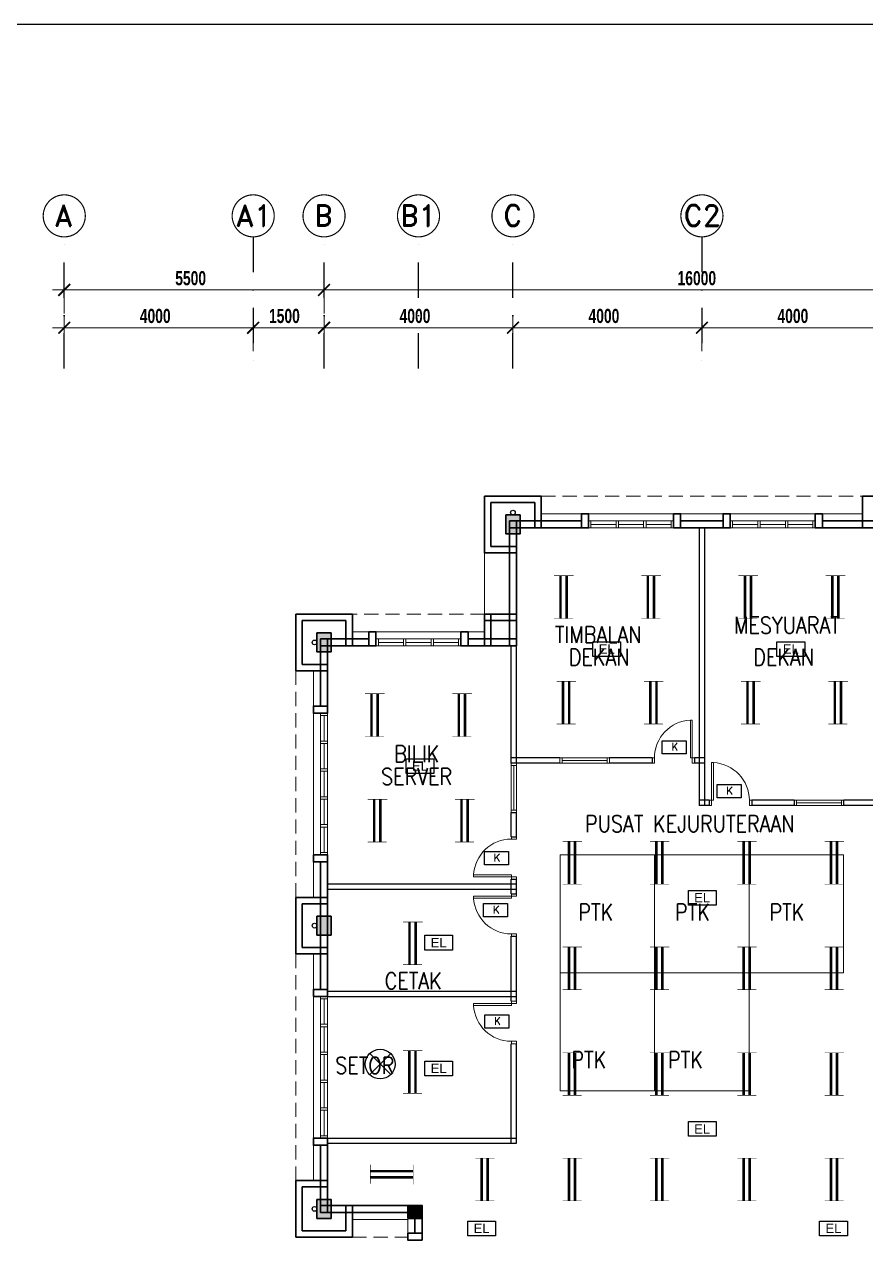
# Model space of a CAD drawing. Header units: inches. Extents: x -106637491 to 103561800, y -86378143 to 103507007.
# Drawn here: x 33852 to 51665, y 52825 to 78550 of the extents above; entities that cross this region are included whole.
import ezdxf
from ezdxf.enums import TextEntityAlignment as Align

# ---------------------------------------------------------------- set-up
doc = ezdxf.new("R2010")
doc.units = ezdxf.units.IN
doc.header["$MEASUREMENT"] = 0
doc.linetypes.add('DASHDOT', pattern=[1, 0.5, -0.25, 0, -0.25])
doc.linetypes.add('HIDDEN', pattern=[0.375, 0.25, -0.125])
doc.layers.get('0').update_dxf_attribs({"color": 255})
for name, color, linetype, lineweight in [('1', 8, 'Continuous', 9), ('COLUMN', 8, 'Continuous', 30), ('dim', 8, 'Continuous', 20), ('DOOR', 8, 'Continuous', 20), ('LW', 8, 'Continuous', 20), ('t3', 8, 'Continuous', 25), ('wall', 8, 'Continuous', 30), ('WIN', 8, 'Continuous', 18)]:
    doc.layers.add(name, color=color, linetype=linetype, lineweight=lineweight)
for name, color, linetype in [('BOMBA', 12, 'Continuous'), ('DOWNPIPE', 8, 'Continuous'), ('ELECT', 6, 'Continuous'), ('FITTING', 40, 'Continuous'), ('GRID', 8, 'DASHDOT'), ('GRID-TEXT', 8, 'Continuous'), ('LAMPU', 7, 'Continuous'), ('partition', 8, 'Continuous'), ('t.block', 4, 'Continuous')]:
    doc.layers.add(name, color=color, linetype=linetype)
doc.styles.add('LAILA', font='romans.shx', dxfattribs={"width": 0.85, "height": 350})
doc.styles.add('SANSSERIF', font='SAS_____.pfb', dxfattribs={"width": 0.7, "height": 700})
doc.styles.add('SIMPLEX', font='simplex.shx', dxfattribs={"width": 0.8})
doc.styles.add('style1', font='romand.shx', dxfattribs={"height": 250})
doc.styles.add('style2', font='sanssb__.ttf', dxfattribs={"height": 1200})

# ---------------------------------------------------------------- blocks, each defined once
blk = doc.blocks.new('dr16')
at = {"layer": 'DOOR', "color": 1}
blk.add_line((-2409712, -909071), (-2409602, -909071), dxfattribs=at)
for points in [[(-2409712, -909071), (-2409602, -909071), (-2409602, -909021), (-2409712, -909021)], [(-2410511, -909831), (-2409712, -909831), (-2409712, -909871), (-2410511, -909871)], [(-2409712, -909921), (-2409602, -909921), (-2409602, -909871), (-2409712, -909871)]]:
    blk.add_lwpolyline(points, close=True, dxfattribs=at)
at = {"layer": 'DOOR', "color": 9}
blk.add_arc((-2409712, -909871), 800, 90, 177.134, dxfattribs=at)
blk = doc.blocks.new('emergency light R')
at = {"layer": 'LAMPU', "color": 6, "linetype": 'Continuous'}
for p, q in [((0, 5), (0, 248)), ((0, 248), (459, 248)), ((459, 248), (459, 5)), ((459, 5), (0, 5))]:
    blk.add_line(p, q, dxfattribs=at)
at = {"layer": 'LAMPU', "color": 6, "linetype": 'Continuous', "style": 'SANSSERIF'}
blk.add_text('EL', height=153.8, dxfattribs=at).set_placement((97, 50))
blk = doc.blocks.new('CEILING FAN C W HOOK')
at = {"layer": 'ELECT', "color": 6}
for p, q in [((-530, -530), (-85, -85)), ((-530, -85), (-85, -530))]:
    blk.add_line(p, q, dxfattribs=at)
blk.add_circle((-308, -308), 315, dxfattribs=at)

msp = doc.modelspace()

# ---------------------------------------------------------------- hatches: boundary and pattern name
at = {"layer": 'COLUMN'}
msp.add_hatch(color=256, dxfattribs=at).paths.add_polyline_path([(41972, 53531), (42272, 53531), (42272, 53256), (41972, 53256)])

# ---------------------------------------------------------------- linework, layer by layer
at = {"linetype": 'ByBlock', "const_width": 37.5}
for points in [[(34822, 73047), (34572, 72797)], [(40322, 73047), (40072, 72797)], [(40072, 72797), (40322, 73047)], [(34822, 72247), (34572, 71997)], [(38572, 71997), (38822, 72247)], [(38822, 72247), (38572, 71997)], [(40072, 71997), (40322, 72247)], [(40322, 72247), (40072, 71997)], [(44322, 72247), (44072, 71997)], [(44072, 71997), (44322, 72247)], [(48322, 72247), (48072, 71997)], [(48072, 71997), (48322, 72247)]]:
    msp.add_lwpolyline(points, dxfattribs=at)
at = {"layer": '1'}
for points in [[(45197, 58456), (45197, 60956), (47197, 60956), (47197, 58456)], [(47197, 58456), (47197, 60956), (49197, 60956), (49197, 58456)], [(49197, 58456), (49197, 60956), (51197, 60956), (51197, 58456)], [(45197, 55956), (45197, 58456), (47197, 58456), (47197, 55956)], [(47197, 55956), (47197, 58456), (49197, 58456), (49197, 55956)]]:
    msp.add_lwpolyline(points, close=True, dxfattribs=at)
at = {"layer": 'BOMBA', "color": 8, "linetype": 'ByBlock', "ltscale": 10}
for p, q in [((47356, 63374), (47863, 63374)), ((47356, 63094), (47356, 63374)), ((47356, 63374), (47863, 63374)), ((47356, 63094), (47356, 63374)), ((47863, 63094), (47356, 63094)), ((47863, 63094), (47356, 63094)), ((48518, 62443), (49025, 62443)), ((48518, 62163), (48518, 62443)), ((48518, 62443), (49025, 62443)), ((48518, 62163), (48518, 62443)), ((49025, 62163), (48518, 62163)), ((49025, 62163), (48518, 62163)), ((43593, 61027), (44100, 61027)), ((43593, 60747), (43593, 61027)), ((43593, 61027), (44100, 61027)), ((43593, 60747), (43593, 61027)), ((44100, 60747), (43593, 60747)), ((44100, 60747), (43593, 60747)), ((43576, 59924), (44083, 59924)), ((43576, 59643), (43576, 59924)), ((43576, 59924), (44083, 59924)), ((43576, 59643), (43576, 59924)), ((44083, 59643), (43576, 59643)), ((44083, 59643), (43576, 59643)), ((43602, 57564), (44109, 57564)), ((43602, 57283), (43602, 57564)), ((43602, 57564), (44109, 57564)), ((43602, 57283), (43602, 57564)), ((44109, 57283), (43602, 57283)), ((44109, 57283), (43602, 57283))]:
    msp.add_line(p, q, dxfattribs=at)
at = {"layer": 'BOMBA', "color": 3, "linetype": 'ByBlock', "ltscale": 10}
for p, q in [((47356, 63374), (47863, 63374)), ((47356, 63094), (47356, 63374)), ((47863, 63374), (47863, 63094)), ((47863, 63094), (47356, 63094)), ((48518, 62443), (49025, 62443)), ((48518, 62163), (48518, 62443)), ((49025, 62443), (49025, 62163)), ((49025, 62163), (48518, 62163)), ((43593, 61027), (44100, 61027)), ((43593, 60747), (43593, 61027)), ((44100, 61027), (44100, 60747)), ((44100, 60747), (43593, 60747)), ((43576, 59924), (44083, 59924)), ((43576, 59643), (43576, 59924)), ((44083, 59924), (44083, 59643)), ((44083, 59643), (43576, 59643)), ((43602, 57564), (44109, 57564)), ((43602, 57283), (43602, 57564)), ((44109, 57564), (44109, 57283)), ((44109, 57283), (43602, 57283))]:
    msp.add_line(p, q, dxfattribs=at)
at = {"layer": 'COLUMN'}
for points in [[(44047, 68156), (44347, 68156), (44347, 67756), (44047, 67756)], [(40047, 65656), (40347, 65656), (40347, 65256), (40047, 65256)], [(40047, 59656), (40347, 59656), (40347, 59256), (40047, 59256)], [(40047, 53656), (40347, 53656), (40347, 53256), (40047, 53256)], [(41972, 53531), (42272, 53531), (42272, 53256), (41972, 53256)]]:
    msp.add_lwpolyline(points, close=True, dxfattribs=at)
for points in [[(44047, 68156), (44347, 68156), (44047, 67756), (44347, 67756)], [(40047, 65656), (40347, 65656), (40047, 65256), (40347, 65256)], [(40047, 59656), (40347, 59656), (40047, 59256), (40347, 59256)], [(40047, 53656), (40347, 53656), (40047, 53256), (40347, 53256)]]:
    msp.add_solid(points, dxfattribs=at)
at = {"layer": 'dim'}
for p, q in [((34697, 72427), (34697, 73172)), ((40197, 72427), (40197, 73172)), ((40197, 72427), (40197, 73172)), ((34447, 72922), (40447, 72922)), ((39947, 72922), (56447, 72922)), ((34697, 71627), (34697, 72372)), ((38697, 71627), (38697, 72372)), ((38697, 71627), (38697, 72372)), ((40197, 71627), (40197, 72372)), ((40197, 71627), (40197, 72372)), ((44197, 71627), (44197, 72372)), ((44197, 71627), (44197, 72372)), ((48197, 71627), (48197, 72372)), ((48197, 71627), (48197, 72372)), ((34447, 72122), (38947, 72122)), ((38447, 72122), (40447, 72122)), ((39947, 72122), (44447, 72122)), ((43947, 72122), (48447, 72122)), ((47947, 72122), (52447, 72122))]:
    msp.add_line(p, q, dxfattribs=at)
at = {"layer": 'DOWNPIPE'}
for centre in [(44197, 68206), (39997, 65456), (39997, 59456), (39997, 53456)]:
    msp.add_circle(centre, 50, dxfattribs=at)
at = {"layer": 'FITTING', "color": 3}
for points, const_width in [([(45203, 65963), (45203, 66863)], 54.6), ([(45332, 65963), (45332, 66863)], 54.6), ([(47052, 65963), (47052, 66863)], 54.6), ([(47181, 65963), (47181, 66863)], 54.6), ([(49108, 65963), (49108, 66863)], 54.6), ([(49237, 65963), (49237, 66863)], 54.6), ([(50957, 65963), (50957, 66863)], 54.6), ([(51086, 65963), (51086, 66863)], 54.6), ([(45065, 66869), (45350, 66869)], 10.9), ([(45204, 66869), (45479, 66869)], 10.9), ([(46914, 66869), (47199, 66869)], 10.9), ([(47053, 66869), (47328, 66869)], 10.9), ([(48970, 66869), (49255, 66869)], 10.9), ([(49109, 66869), (49384, 66869)], 10.9), ([(50819, 66869), (51104, 66869)], 10.9), ([(50958, 66869), (51233, 66869)], 10.9), ([(45065, 65963), (45341, 65963)], 10.9), ([(45194, 65963), (45469, 65963)], 10.9), ([(46914, 65963), (47189, 65963)], 10.9), ([(47043, 65963), (47318, 65963)], 10.9), ([(48970, 65963), (49246, 65963)], 10.9), ([(49099, 65963), (49374, 65963)], 10.9), ([(50819, 65963), (51094, 65963)], 10.9), ([(50948, 65963), (51223, 65963)], 10.9), ([(45121, 64633), (45406, 64633)], 10.9), ([(45258, 63727), (45258, 64627)], 54.6), ([(45259, 64633), (45535, 64633)], 10.9), ([(45387, 63727), (45387, 64627)], 54.6), ([(46970, 64633), (47255, 64633)], 10.9), ([(47107, 63727), (47107, 64627)], 54.6), ([(47108, 64633), (47384, 64633)], 10.9), ([(47236, 63727), (47236, 64627)], 54.6), ([(49026, 64633), (49311, 64633)], 10.9), ([(49163, 63727), (49163, 64627)], 54.6), ([(49164, 64633), (49440, 64633)], 10.9), ([(49292, 63727), (49292, 64627)], 54.6), ([(50875, 64633), (51160, 64633)], 10.9), ([(51012, 63727), (51012, 64627)], 54.6), ([(51013, 64633), (51289, 64633)], 10.9), ([(51141, 63727), (51141, 64627)], 54.6), ([(41065, 64369), (41350, 64369)], 10.9), ([(41203, 63463), (41203, 64363)], 54.6), ([(41204, 64369), (41479, 64369)], 10.9), ([(41332, 63463), (41332, 64363)], 54.6), ([(42914, 64369), (43199, 64369)], 10.9), ([(43052, 63463), (43052, 64363)], 54.6), ([(43053, 64369), (43328, 64369)], 10.9), ([(43181, 63463), (43181, 64363)], 54.6), ([(45121, 63727), (45396, 63727)], 10.9), ([(45250, 63727), (45525, 63727)], 10.9), ([(46970, 63727), (47245, 63727)], 10.9), ([(47099, 63727), (47374, 63727)], 10.9), ([(49026, 63727), (49301, 63727)], 10.9), ([(49155, 63727), (49430, 63727)], 10.9), ([(50875, 63727), (51150, 63727)], 10.9), ([(51004, 63727), (51279, 63727)], 10.9), ([(41065, 63463), (41341, 63463)], 10.9), ([(41194, 63463), (41469, 63463)], 10.9), ([(42914, 63463), (43189, 63463)], 10.9), ([(43043, 63463), (43318, 63463)], 10.9), ([(41121, 62133), (41406, 62133)], 10.9), ([(41258, 61227), (41258, 62127)], 54.6), ([(41259, 62133), (41535, 62133)], 10.9), ([(41387, 61227), (41387, 62127)], 54.6), ([(42970, 62133), (43255, 62133)], 10.9), ([(43107, 61227), (43107, 62127)], 54.6), ([(43108, 62133), (43384, 62133)], 10.9), ([(43236, 61227), (43236, 62127)], 54.6), ([(41121, 61227), (41396, 61227)], 10.9), ([(41250, 61227), (41525, 61227)], 10.9), ([(42970, 61227), (43245, 61227)], 10.9), ([(43099, 61227), (43374, 61227)], 10.9), ([(45247, 61241), (45532, 61241)], 10.9), ([(45247, 61241), (45532, 61241)], 10.9), ([(45384, 60335), (45384, 61235)], 54.6), ([(45384, 60335), (45384, 61235)], 54.6), ([(45385, 61241), (45660, 61241)], 10.9), ([(45385, 61241), (45660, 61241)], 10.9), ([(45513, 60335), (45513, 61235)], 54.6), ([(45513, 60335), (45513, 61235)], 54.6), ([(47096, 61241), (47381, 61241)], 10.9), ([(47096, 61241), (47381, 61241)], 10.9), ([(47233, 60335), (47233, 61235)], 54.6), ([(47233, 60335), (47233, 61235)], 54.6), ([(47234, 61241), (47509, 61241)], 10.9), ([(47234, 61241), (47509, 61241)], 10.9), ([(47362, 60335), (47362, 61235)], 54.6), ([(47362, 60335), (47362, 61235)], 54.6), ([(48944, 61241), (49230, 61241)], 10.9), ([(48944, 61241), (49230, 61241)], 10.9), ([(49082, 60335), (49082, 61235)], 54.6), ([(49082, 60335), (49082, 61235)], 54.6), ([(49083, 61241), (49358, 61241)], 10.9), ([(49083, 61241), (49358, 61241)], 10.9), ([(49211, 60335), (49211, 61235)], 54.6), ([(49211, 60335), (49211, 61235)], 54.6), ([(50793, 61241), (51078, 61241)], 10.9), ([(50931, 60335), (50931, 61235)], 54.6), ([(50932, 61241), (51207, 61241)], 10.9), ([(51060, 60335), (51060, 61235)], 54.6), ([(45247, 60335), (45522, 60335)], 10.9), ([(45247, 60335), (45522, 60335)], 10.9), ([(45375, 60335), (45651, 60335)], 10.9), ([(45375, 60335), (45651, 60335)], 10.9), ([(47096, 60335), (47371, 60335)], 10.9), ([(47096, 60335), (47371, 60335)], 10.9), ([(47224, 60335), (47500, 60335)], 10.9), ([(47224, 60335), (47500, 60335)], 10.9), ([(48944, 60335), (49220, 60335)], 10.9), ([(48944, 60335), (49220, 60335)], 10.9), ([(49073, 60335), (49349, 60335)], 10.9), ([(49073, 60335), (49349, 60335)], 10.9), ([(50793, 60335), (51069, 60335)], 10.9), ([(50922, 60335), (51197, 60335)], 10.9), ([(41868, 59535), (42153, 59535)], 10.9), ([(42006, 58629), (42006, 59529)], 54.6), ([(42007, 59535), (42282, 59535)], 10.9), ([(42135, 58629), (42135, 59529)], 54.6), ([(45247, 59005), (45532, 59005)], 10.9), ([(45247, 59005), (45532, 59005)], 10.9), ([(45247, 59005), (45532, 59005)], 10.9), ([(45247, 59005), (45532, 59005)], 10.9), ([(45384, 58099), (45384, 58999)], 54.6), ([(45384, 58099), (45384, 58999)], 54.6), ([(45384, 58099), (45384, 58999)], 54.6), ([(45384, 58099), (45384, 58999)], 54.6), ([(45385, 59005), (45660, 59005)], 10.9), ([(45385, 59005), (45660, 59005)], 10.9), ([(45385, 59005), (45660, 59005)], 10.9), ([(45385, 59005), (45660, 59005)], 10.9), ([(45513, 58099), (45513, 58999)], 54.6), ([(45513, 58099), (45513, 58999)], 54.6), ([(45513, 58099), (45513, 58999)], 54.6), ([(45513, 58099), (45513, 58999)], 54.6), ([(47096, 59005), (47381, 59005)], 10.9), ([(47096, 59005), (47381, 59005)], 10.9), ([(47096, 59005), (47381, 59005)], 10.9), ([(47096, 59005), (47381, 59005)], 10.9), ([(47233, 58099), (47233, 58999)], 54.6), ([(47233, 58099), (47233, 58999)], 54.6), ([(47233, 58099), (47233, 58999)], 54.6), ([(47233, 58099), (47233, 58999)], 54.6), ([(47234, 59005), (47509, 59005)], 10.9), ([(47234, 59005), (47509, 59005)], 10.9), ([(47234, 59005), (47509, 59005)], 10.9), ([(47234, 59005), (47509, 59005)], 10.9), ([(47362, 58099), (47362, 58999)], 54.6), ([(47362, 58099), (47362, 58999)], 54.6), ([(47362, 58099), (47362, 58999)], 54.6), ([(47362, 58099), (47362, 58999)], 54.6), ([(48944, 59005), (49230, 59005)], 10.9), ([(48944, 59005), (49230, 59005)], 10.9), ([(48944, 59005), (49230, 59005)], 10.9), ([(48944, 59005), (49230, 59005)], 10.9), ([(49082, 58099), (49082, 58999)], 54.6), ([(49082, 58099), (49082, 58999)], 54.6), ([(49082, 58099), (49082, 58999)], 54.6), ([(49082, 58099), (49082, 58999)], 54.6), ([(49083, 59005), (49358, 59005)], 10.9), ([(49083, 59005), (49358, 59005)], 10.9), ([(49083, 59005), (49358, 59005)], 10.9), ([(49083, 59005), (49358, 59005)], 10.9), ([(49211, 58099), (49211, 58999)], 54.6), ([(49211, 58099), (49211, 58999)], 54.6), ([(49211, 58099), (49211, 58999)], 54.6), ([(49211, 58099), (49211, 58999)], 54.6), ([(50793, 59005), (51078, 59005)], 10.9), ([(50793, 59005), (51078, 59005)], 10.9), ([(50931, 58099), (50931, 58999)], 54.6), ([(50931, 58099), (50931, 58999)], 54.6), ([(50932, 59005), (51207, 59005)], 10.9), ([(50932, 59005), (51207, 59005)], 10.9), ([(51060, 58099), (51060, 58999)], 54.6), ([(51060, 58099), (51060, 58999)], 54.6), ([(41868, 58629), (42144, 58629)], 10.9), ([(41997, 58629), (42272, 58629)], 10.9), ([(45247, 58099), (45522, 58099)], 10.9), ([(45247, 58099), (45522, 58099)], 10.9), ([(45247, 58099), (45522, 58099)], 10.9), ([(45247, 58099), (45522, 58099)], 10.9), ([(45375, 58099), (45651, 58099)], 10.9), ([(45375, 58099), (45651, 58099)], 10.9), ([(45375, 58099), (45651, 58099)], 10.9), ([(45375, 58099), (45651, 58099)], 10.9), ([(47096, 58099), (47371, 58099)], 10.9), ([(47096, 58099), (47371, 58099)], 10.9), ([(47096, 58099), (47371, 58099)], 10.9), ([(47096, 58099), (47371, 58099)], 10.9), ([(47224, 58099), (47500, 58099)], 10.9), ([(47224, 58099), (47500, 58099)], 10.9), ([(47224, 58099), (47500, 58099)], 10.9), ([(47224, 58099), (47500, 58099)], 10.9), ([(48944, 58099), (49220, 58099)], 10.9), ([(48944, 58099), (49220, 58099)], 10.9), ([(48944, 58099), (49220, 58099)], 10.9), ([(48944, 58099), (49220, 58099)], 10.9), ([(49073, 58099), (49349, 58099)], 10.9), ([(49073, 58099), (49349, 58099)], 10.9), ([(49073, 58099), (49349, 58099)], 10.9), ([(49073, 58099), (49349, 58099)], 10.9), ([(50793, 58099), (51069, 58099)], 10.9), ([(50793, 58099), (51069, 58099)], 10.9), ([(50922, 58099), (51197, 58099)], 10.9), ([(50922, 58099), (51197, 58099)], 10.9), ([(41868, 56809), (42153, 56809)], 10.9), ([(42005, 55903), (42005, 56803)], 54.6), ([(42006, 56809), (42281, 56809)], 10.9), ([(42134, 55903), (42134, 56803)], 54.6), ([(45247, 56768), (45532, 56768)], 10.9), ([(45247, 56768), (45532, 56768)], 10.9), ([(45247, 56768), (45532, 56768)], 10.9), ([(45247, 56768), (45532, 56768)], 10.9), ([(45384, 55862), (45384, 56762)], 54.6), ([(45384, 55862), (45384, 56762)], 54.6), ([(45384, 55862), (45384, 56762)], 54.6), ([(45384, 55862), (45384, 56762)], 54.6), ([(45385, 56768), (45660, 56768)], 10.9), ([(45385, 56768), (45660, 56768)], 10.9), ([(45385, 56768), (45660, 56768)], 10.9), ([(45385, 56768), (45660, 56768)], 10.9), ([(45513, 55862), (45513, 56762)], 54.6), ([(45513, 55862), (45513, 56762)], 54.6), ([(45513, 55862), (45513, 56762)], 54.6), ([(45513, 55862), (45513, 56762)], 54.6), ([(47096, 56768), (47381, 56768)], 10.9), ([(47096, 56768), (47381, 56768)], 10.9), ([(47096, 56768), (47381, 56768)], 10.9), ([(47096, 56768), (47381, 56768)], 10.9), ([(47233, 55862), (47233, 56762)], 54.6), ([(47233, 55862), (47233, 56762)], 54.6), ([(47233, 55862), (47233, 56762)], 54.6), ([(47233, 55862), (47233, 56762)], 54.6), ([(47234, 56768), (47509, 56768)], 10.9), ([(47234, 56768), (47509, 56768)], 10.9), ([(47234, 56768), (47509, 56768)], 10.9), ([(47234, 56768), (47509, 56768)], 10.9), ([(47362, 55862), (47362, 56762)], 54.6), ([(47362, 55862), (47362, 56762)], 54.6), ([(47362, 55862), (47362, 56762)], 54.6), ([(47362, 55862), (47362, 56762)], 54.6), ([(48944, 56768), (49230, 56768)], 10.9), ([(48944, 56768), (49230, 56768)], 10.9), ([(48944, 56768), (49230, 56768)], 10.9), ([(48944, 56768), (49230, 56768)], 10.9), ([(49082, 55862), (49082, 56762)], 54.6), ([(49082, 55862), (49082, 56762)], 54.6), ([(49082, 55862), (49082, 56762)], 54.6), ([(49082, 55862), (49082, 56762)], 54.6), ([(49083, 56768), (49358, 56768)], 10.9), ([(49083, 56768), (49358, 56768)], 10.9), ([(49083, 56768), (49358, 56768)], 10.9), ([(49083, 56768), (49358, 56768)], 10.9), ([(49211, 55862), (49211, 56762)], 54.6), ([(49211, 55862), (49211, 56762)], 54.6), ([(49211, 55862), (49211, 56762)], 54.6), ([(49211, 55862), (49211, 56762)], 54.6), ([(50793, 56768), (51078, 56768)], 10.9), ([(50793, 56768), (51078, 56768)], 10.9), ([(50931, 55862), (50931, 56762)], 54.6), ([(50931, 55862), (50931, 56762)], 54.6), ([(50932, 56768), (51207, 56768)], 10.9), ([(50932, 56768), (51207, 56768)], 10.9), ([(51060, 55862), (51060, 56762)], 54.6), ([(51060, 55862), (51060, 56762)], 54.6), ([(41868, 55903), (42143, 55903)], 10.9), ([(41996, 55903), (42272, 55903)], 10.9), ([(45247, 55862), (45522, 55862)], 10.9), ([(45247, 55862), (45522, 55862)], 10.9), ([(45247, 55862), (45522, 55862)], 10.9), ([(45247, 55862), (45522, 55862)], 10.9), ([(45375, 55862), (45651, 55862)], 10.9), ([(45375, 55862), (45651, 55862)], 10.9), ([(45375, 55862), (45651, 55862)], 10.9), ([(45375, 55862), (45651, 55862)], 10.9), ([(47096, 55862), (47371, 55862)], 10.9), ([(47096, 55862), (47371, 55862)], 10.9), ([(47096, 55862), (47371, 55862)], 10.9), ([(47096, 55862), (47371, 55862)], 10.9), ([(47224, 55862), (47500, 55862)], 10.9), ([(47224, 55862), (47500, 55862)], 10.9), ([(47224, 55862), (47500, 55862)], 10.9), ([(47224, 55862), (47500, 55862)], 10.9), ([(48944, 55862), (49220, 55862)], 10.9), ([(48944, 55862), (49220, 55862)], 10.9), ([(48944, 55862), (49220, 55862)], 10.9), ([(48944, 55862), (49220, 55862)], 10.9), ([(49073, 55862), (49349, 55862)], 10.9), ([(49073, 55862), (49349, 55862)], 10.9), ([(49073, 55862), (49349, 55862)], 10.9), ([(49073, 55862), (49349, 55862)], 10.9), ([(50793, 55862), (51069, 55862)], 10.9), ([(50793, 55862), (51069, 55862)], 10.9), ([(50922, 55862), (51197, 55862)], 10.9), ([(50922, 55862), (51197, 55862)], 10.9), ([(43535, 53626), (43535, 54526)], 54.6), ([(43535, 53626), (43535, 54526)], 54.6), ([(43664, 53626), (43664, 54526)], 54.6), ([(43664, 53626), (43664, 54526)], 54.6), ([(45384, 53626), (45384, 54526)], 54.6), ([(45384, 53626), (45384, 54526)], 54.6), ([(45384, 53626), (45384, 54526)], 54.6), ([(45384, 53626), (45384, 54526)], 54.6), ([(45513, 53626), (45513, 54526)], 54.6), ([(45513, 53626), (45513, 54526)], 54.6), ([(45513, 53626), (45513, 54526)], 54.6), ([(45513, 53626), (45513, 54526)], 54.6), ([(47233, 53626), (47233, 54526)], 54.6), ([(47233, 53626), (47233, 54526)], 54.6), ([(47233, 53626), (47233, 54526)], 54.6), ([(47233, 53626), (47233, 54526)], 54.6), ([(47362, 53626), (47362, 54526)], 54.6), ([(47362, 53626), (47362, 54526)], 54.6), ([(47362, 53626), (47362, 54526)], 54.6), ([(47362, 53626), (47362, 54526)], 54.6), ([(49082, 53626), (49082, 54526)], 54.6), ([(49082, 53626), (49082, 54526)], 54.6), ([(49082, 53626), (49082, 54526)], 54.6), ([(49082, 53626), (49082, 54526)], 54.6), ([(49211, 53626), (49211, 54526)], 54.6), ([(49211, 53626), (49211, 54526)], 54.6), ([(49211, 53626), (49211, 54526)], 54.6), ([(49211, 53626), (49211, 54526)], 54.6), ([(50931, 53626), (50931, 54526)], 54.6), ([(50931, 53626), (50931, 54526)], 54.6), ([(51060, 53626), (51060, 54526)], 54.6), ([(51060, 53626), (51060, 54526)], 54.6), ([(41179, 54255), (42079, 54255)], 54.6), ([(41179, 54255), (42079, 54255)], 54.6), ([(41179, 54392), (41179, 54117)], 10.9), ([(41179, 54392), (41179, 54117)], 10.9), ([(42085, 54392), (42085, 54107)], 10.9), ([(42085, 54392), (42085, 54107)], 10.9), ([(43398, 54532), (43683, 54532)], 10.9), ([(43398, 54532), (43683, 54532)], 10.9), ([(43536, 54532), (43812, 54532)], 10.9), ([(43536, 54532), (43812, 54532)], 10.9), ([(45247, 54532), (45532, 54532)], 10.9), ([(45247, 54532), (45532, 54532)], 10.9), ([(45247, 54532), (45532, 54532)], 10.9), ([(45247, 54532), (45532, 54532)], 10.9), ([(45385, 54532), (45660, 54532)], 10.9), ([(45385, 54532), (45660, 54532)], 10.9), ([(45385, 54532), (45660, 54532)], 10.9), ([(45385, 54532), (45660, 54532)], 10.9), ([(47096, 54532), (47381, 54532)], 10.9), ([(47096, 54532), (47381, 54532)], 10.9), ([(47096, 54532), (47381, 54532)], 10.9), ([(47096, 54532), (47381, 54532)], 10.9), ([(47234, 54532), (47509, 54532)], 10.9), ([(47234, 54532), (47509, 54532)], 10.9), ([(47234, 54532), (47509, 54532)], 10.9), ([(47234, 54532), (47509, 54532)], 10.9), ([(48944, 54532), (49230, 54532)], 10.9), ([(48944, 54532), (49230, 54532)], 10.9), ([(48944, 54532), (49230, 54532)], 10.9), ([(48944, 54532), (49230, 54532)], 10.9), ([(49083, 54532), (49358, 54532)], 10.9), ([(49083, 54532), (49358, 54532)], 10.9), ([(49083, 54532), (49358, 54532)], 10.9), ([(49083, 54532), (49358, 54532)], 10.9), ([(50793, 54532), (51078, 54532)], 10.9), ([(50793, 54532), (51078, 54532)], 10.9), ([(50932, 54532), (51207, 54532)], 10.9), ([(50932, 54532), (51207, 54532)], 10.9), ([(41179, 54126), (42079, 54126)], 54.6), ([(41179, 54126), (42079, 54126)], 54.6), ([(41179, 54263), (41179, 53988)], 10.9), ([(41179, 54263), (41179, 53988)], 10.9), ([(42085, 54253), (42085, 53978)], 10.9), ([(42085, 54253), (42085, 53978)], 10.9), ([(43398, 53626), (43673, 53626)], 10.9), ([(43398, 53626), (43673, 53626)], 10.9), ([(43526, 53626), (43802, 53626)], 10.9), ([(43526, 53626), (43802, 53626)], 10.9), ([(45247, 53626), (45522, 53626)], 10.9), ([(45247, 53626), (45522, 53626)], 10.9), ([(45247, 53626), (45522, 53626)], 10.9), ([(45247, 53626), (45522, 53626)], 10.9), ([(45375, 53626), (45651, 53626)], 10.9), ([(45375, 53626), (45651, 53626)], 10.9), ([(45375, 53626), (45651, 53626)], 10.9), ([(45375, 53626), (45651, 53626)], 10.9), ([(47096, 53626), (47371, 53626)], 10.9), ([(47096, 53626), (47371, 53626)], 10.9), ([(47096, 53626), (47371, 53626)], 10.9), ([(47096, 53626), (47371, 53626)], 10.9), ([(47224, 53626), (47500, 53626)], 10.9), ([(47224, 53626), (47500, 53626)], 10.9), ([(47224, 53626), (47500, 53626)], 10.9), ([(47224, 53626), (47500, 53626)], 10.9), ([(48944, 53626), (49220, 53626)], 10.9), ([(48944, 53626), (49220, 53626)], 10.9), ([(48944, 53626), (49220, 53626)], 10.9), ([(48944, 53626), (49220, 53626)], 10.9), ([(49073, 53626), (49349, 53626)], 10.9), ([(49073, 53626), (49349, 53626)], 10.9), ([(49073, 53626), (49349, 53626)], 10.9), ([(49073, 53626), (49349, 53626)], 10.9), ([(50793, 53626), (51069, 53626)], 10.9), ([(50793, 53626), (51069, 53626)], 10.9), ([(50922, 53626), (51197, 53626)], 10.9), ([(50922, 53626), (51197, 53626)], 10.9)]:
    msp.add_lwpolyline(points, dxfattribs=dict(at, const_width=const_width))
at = {"layer": 'GRID', "ltscale": 1500}
for p, q in [((34697, 71257), (34697, 74047)), ((38697, 74047), (38697, 71257)), ((40197, 71257), (40197, 74047)), ((42197, 71257), (42197, 73984)), ((44197, 71257), (44197, 74047)), ((48197, 74047), (48197, 71257))]:
    msp.add_line(p, q, dxfattribs=at)
at = {"layer": 'GRID-TEXT', "const_width": 24.7}
for points in [[(35143, 74492, 1), (34252, 74492, 0.414214), (34697, 74047, 0.414214), (35143, 74492, 1)], [(39143, 74492, 1), (38252, 74492, 0.414214), (38697, 74047, 0.414214), (39143, 74492, 1)], [(40643, 74492, 1), (39752, 74492, 0.414214), (40197, 74047, 0.414214), (40643, 74492, 1)], [(42643, 74492, 1), (41752, 74492, 0.414214), (42197, 74047, 0.414214), (42643, 74492, 1)], [(44643, 74492, 1), (43752, 74492, 0.414214), (44197, 74047, 0.414214), (44643, 74492, 1)], [(48643, 74492, 1), (47752, 74492, 0.414214), (48197, 74047, 0.414214), (48643, 74492, 1)]]:
    msp.add_lwpolyline(points, format="xyb", dxfattribs=at)
at = {"layer": 'LW', "linetype": 'HIDDEN', "ltscale": 1200}
for p, q in [((44797, 68556), (51597, 68556)), ((43597, 66056), (40797, 66056)), ((39597, 60056), (39597, 64856)), ((39597, 54056), (39597, 58856)), ((40797, 52856), (41972, 52856))]:
    msp.add_line(p, q, dxfattribs=at)
at = {"layer": 'LW'}
for p, q in [((45647, 68181), (44797, 68181)), ((45797, 68181), (47597, 68181)), ((47747, 68181), (48647, 68181)), ((48797, 68181), (50597, 68181)), ((50747, 68181), (51597, 68181)), ((41147, 65681), (40797, 65681)), ((41297, 65681), (43097, 65681)), ((43247, 65681), (43597, 65681)), ((39972, 64106), (39972, 64856)), ((39972, 60956), (39972, 63956)), ((39972, 60806), (39972, 60056)), ((39972, 58106), (39972, 58856)), ((39972, 54956), (39972, 57956)), ((39972, 54806), (39972, 54056)), ((41972, 53231), (40797, 53231)), ((41972, 52943), (41972, 53231))]:
    msp.add_line(p, q, dxfattribs=at)
at = {"layer": 'partition'}
for p, q in [((48142, 67881), (48142, 62001)), ((48252, 67881), (48252, 62001)), ((44162, 62901), (44162, 65381)), ((44272, 62901), (44272, 65381)), ((45192, 63011), (44162, 63011)), ((45192, 62901), (44162, 62901)), ((44272, 62901), (44162, 62901)), ((47142, 63011), (46242, 63011)), ((47142, 62901), (46242, 62901)), ((47142, 63011), (47142, 62901)), ((48252, 63011), (48042, 63011)), ((48042, 63011), (48042, 62901)), ((48252, 62901), (48042, 62901)), ((48352, 62111), (48142, 62111)), ((48352, 62001), (48142, 62001)), ((48352, 62111), (48352, 62001)), ((49252, 62111), (49252, 62001)), ((50152, 62111), (49252, 62111)), ((50152, 62001), (49252, 62001)), ((50152, 62111), (50152, 62001)), ((52232, 62111), (51202, 62111)), ((51202, 62001), (51202, 62111)), ((52232, 62001), (51202, 62001)), ((44162, 61341), (44162, 61851)), ((44162, 61851), (44272, 61851)), ((44272, 61341), (44272, 61851)), ((44162, 61341), (44272, 61341)), ((40272, 60341), (44272, 60341)), ((40272, 60231), (40272, 60341)), ((40272, 60231), (44272, 60231)), ((44162, 60131), (44162, 60441)), ((44162, 60441), (44272, 60441)), ((44272, 60131), (44272, 60441)), ((44162, 60131), (44272, 60131)), ((44162, 59231), (44272, 59231)), ((44162, 57856), (44162, 59231)), ((44272, 57856), (44272, 59231)), ((40272, 58066), (44272, 58066)), ((40272, 57956), (44272, 57956)), ((44162, 54846), (44162, 56956)), ((44272, 54846), (44272, 56956)), ((40272, 54956), (44272, 54956)), ((40272, 54846), (44272, 54846))]:
    msp.add_line(p, q, dxfattribs=at)
at = {"layer": 't.block', "color": 7, "ltscale": 0.5}
msp.add_lwpolyline([(112190, 13688), (17335, 13688), (17335, 78550), (112190, 78550)], close=True, dxfattribs=at)
at = {"layer": 'wall'}
for p, q in [((43597, 68556), (44797, 68556)), ((43597, 68556), (43597, 67356)), ((44797, 68556), (44797, 67881)), ((52797, 68556), (51597, 68556)), ((51597, 68556), (51597, 67881)), ((43732, 68421), (43732, 67491)), ((43732, 68421), (44662, 68421)), ((44662, 68421), (44662, 67881)), ((44122, 65381), (44122, 68031)), ((44122, 68031), (45647, 68031)), ((44272, 65381), (44272, 68031)), ((45797, 68031), (45797, 67881)), ((47747, 68031), (48647, 68031)), ((48797, 68031), (48797, 67881)), ((50747, 68031), (52272, 68031)), ((50747, 68031), (50747, 67881)), ((44122, 67881), (45797, 67881)), ((47597, 67881), (48797, 67881)), ((50597, 67881), (52272, 67881)), ((43732, 67491), (44272, 67491)), ((43597, 67356), (44272, 67356)), ((39597, 66056), (39597, 64856)), ((39597, 66056), (40797, 66056)), ((39732, 65921), (40662, 65921)), ((39732, 65921), (39732, 64991)), ((40662, 65921), (40662, 65381)), ((40797, 66056), (40797, 65381)), ((43597, 66056), (44272, 66056)), ((43597, 66056), (43597, 65381)), ((43597, 65921), (44272, 65921)), ((43732, 66056), (43732, 65381)), ((40122, 64106), (40122, 65531)), ((40122, 65531), (41147, 65531)), ((40122, 65381), (41297, 65381)), ((40272, 63956), (40272, 65531)), ((41297, 65381), (40272, 65381)), ((43097, 65381), (44272, 65381)), ((44272, 65381), (43097, 65381)), ((43247, 65531), (44272, 65531)), ((39597, 64856), (40272, 64856)), ((39732, 64991), (40272, 64991)), ((40122, 58106), (40122, 60806)), ((40272, 57956), (40272, 60956)), ((39597, 60056), (40272, 60056)), ((39597, 60056), (39597, 58856)), ((39732, 59921), (39732, 58991)), ((39732, 59921), (40272, 59921)), ((39732, 58991), (40272, 58991)), ((39597, 58856), (40272, 58856)), ((40122, 53381), (40122, 54806)), ((40272, 53381), (40272, 54956)), ((39597, 54056), (40272, 54056)), ((39597, 52856), (39597, 54056)), ((39732, 53921), (40272, 53921)), ((39732, 52991), (39732, 53921)), ((42272, 53531), (40122, 53531)), ((40662, 52991), (40662, 53531)), ((40797, 52856), (40797, 53531)), ((42272, 52793), (42272, 53531)), ((41972, 53381), (40122, 53381)), ((42122, 52943), (42122, 53256)), ((39597, 52856), (40797, 52856)), ((39732, 52991), (40662, 52991))]:
    msp.add_line(p, q, dxfattribs=at)
for points in [[(45647, 67881), (45797, 67881), (45797, 68181), (45647, 68181)], [(47597, 67881), (47747, 67881), (47747, 68181), (47597, 68181)], [(48647, 67881), (48797, 67881), (48797, 68181), (48647, 68181)], [(50597, 67881), (50747, 67881), (50747, 68181), (50597, 68181)], [(41147, 65381), (41297, 65381), (41297, 65681), (41147, 65681)], [(43097, 65381), (43247, 65381), (43247, 65681), (43097, 65681)], [(40272, 63956), (40272, 64106), (39972, 64106), (39972, 63956)], [(40272, 60806), (40272, 60956), (39972, 60956), (39972, 60806)], [(40272, 57956), (40272, 58106), (39972, 58106), (39972, 57956)], [(40272, 54806), (40272, 54956), (39972, 54956), (39972, 54806)], [(42272, 52793), (42272, 52943), (41972, 52943), (41972, 52793)]]:
    msp.add_lwpolyline(points, close=True, dxfattribs=at)
at = {"layer": 'WIN'}
for p, q in [((47572, 68031), (45822, 68031)), ((45847, 67956), (46381, 67956)), ((46431, 67956), (46964, 67956)), ((47014, 67956), (47547, 67956)), ((50572, 68031), (48822, 68031)), ((48847, 67956), (49381, 67956)), ((49431, 67956), (49964, 67956)), ((50014, 67956), (50547, 67956)), ((47597, 67881), (45797, 67881)), ((50597, 67881), (48797, 67881)), ((43597, 66056), (43597, 67356)), ((43097, 65381), (41297, 65381)), ((43072, 65531), (41322, 65531)), ((41347, 65456), (41881, 65456)), ((41931, 65456), (42464, 65456)), ((42514, 65456), (43047, 65456)), ((40122, 63931), (40122, 60981)), ((40197, 63366), (40197, 63906)), ((40272, 63956), (40272, 60956)), ((40197, 62776), (40197, 63316)), ((44162, 61851), (44162, 62901)), ((44217, 61901), (44217, 62851)), ((44272, 61851), (44272, 62901)), ((46242, 63011), (45192, 63011)), ((46242, 62901), (45192, 62901)), ((46192, 62956), (45242, 62956)), ((40197, 62186), (40197, 62726)), ((40197, 61596), (40197, 62136)), ((51202, 62111), (50152, 62111)), ((51202, 62001), (50152, 62001)), ((51152, 62056), (50202, 62056)), ((40197, 61006), (40197, 61546)), ((40122, 57931), (40122, 54981)), ((40197, 57366), (40197, 57906)), ((40272, 57956), (40272, 54956)), ((40197, 56776), (40197, 57316)), ((40197, 56186), (40197, 56726)), ((40197, 55596), (40197, 56136)), ((40197, 55006), (40197, 55546)), ((42272, 53256), (42272, 53531))]:
    msp.add_line(p, q, dxfattribs=at)
for points in [[(45797, 68031), (45847, 68031), (45847, 67881), (45797, 67881)], [(46381, 68031), (46431, 68031), (46431, 67881), (46381, 67881)], [(46964, 68031), (47014, 68031), (47014, 67881), (46964, 67881)], [(47547, 68031), (47597, 68031), (47597, 67881), (47547, 67881)], [(48797, 68031), (48847, 68031), (48847, 67881), (48797, 67881)], [(49381, 68031), (49431, 68031), (49431, 67881), (49381, 67881)], [(49964, 68031), (50014, 68031), (50014, 67881), (49964, 67881)], [(50547, 68031), (50597, 68031), (50597, 67881), (50547, 67881)], [(41297, 65531), (41347, 65531), (41347, 65381), (41297, 65381)], [(41881, 65531), (41931, 65531), (41931, 65381), (41881, 65381)], [(42464, 65531), (42514, 65531), (42514, 65381), (42464, 65381)], [(43047, 65531), (43097, 65531), (43097, 65381), (43047, 65381)], [(40122, 63906), (40122, 63956), (40272, 63956), (40272, 63906)], [(40122, 63316), (40122, 63366), (40272, 63366), (40272, 63316)], [(40122, 62726), (40122, 62776), (40272, 62776), (40272, 62726)], [(44272, 62901), (44162, 62901), (44162, 62851), (44272, 62851)], [(45192, 63011), (45192, 62901), (45242, 62901), (45242, 63011)], [(46192, 63011), (46192, 62901), (46242, 62901), (46242, 63011)], [(40122, 62136), (40122, 62186), (40272, 62186), (40272, 62136)], [(50152, 62111), (50152, 62001), (50202, 62001), (50202, 62111)], [(51152, 62111), (51152, 62001), (51202, 62001), (51202, 62111)], [(44272, 61901), (44162, 61901), (44162, 61851), (44272, 61851)], [(40122, 61546), (40122, 61596), (40272, 61596), (40272, 61546)], [(40122, 60956), (40122, 61006), (40272, 61006), (40272, 60956)], [(40122, 57906), (40122, 57956), (40272, 57956), (40272, 57906)], [(40122, 57316), (40122, 57366), (40272, 57366), (40272, 57316)], [(40122, 56726), (40122, 56776), (40272, 56776), (40272, 56726)], [(40122, 56136), (40122, 56186), (40272, 56186), (40272, 56136)], [(40122, 55546), (40122, 55596), (40272, 55596), (40272, 55546)], [(40122, 54956), (40122, 55006), (40272, 55006), (40272, 54956)]]:
    msp.add_lwpolyline(points, close=True, dxfattribs=at)

# ---------------------------------------------------------------- block references
msp.add_blockref('CEILING FAN C W HOOK', (41694, 56832))
at = {"layer": 'DOOR', "xscale": -1}
for p, rotation in [((-861878, -2346701), 90), ((2453875, -849790), 180), ((2453875, -852065), 180)]:
    msp.add_blockref('dr16', p, dxfattribs=dict(at, rotation=rotation))
at = {"layer": 'DOOR', "rotation": 270}
msp.add_blockref('dr16', (958273, -2347601), dxfattribs=at)
at = {"layer": 'DOOR'}
msp.add_blockref('dr16', (2453875, 970362), dxfattribs=at)
at = {"layer": 'LAMPU', "color": 8, "xscale": 1.27951153594687, "yscale": 1.27951153594687, "zscale": 1.27951153594687}
for p in [(45889, 65154), (49787, 65154), (41936, 62676), (47910, 59886), (42332, 58934), (42332, 56269), (47910, 54988), (43241, 52882), (50690, 52882)]:
    msp.add_blockref('emergency light R', p, dxfattribs=at)

# ---------------------------------------------------------------- texts
at = {"layer": 'BOMBA', "color": 3, "linetype": 'ByBlock', "ltscale": 10, "style": 'SIMPLEX'}
for p in [(47552, 63165), (48714, 62234), (43788, 60818), (43772, 59715), (43797, 57355)]:
    msp.add_text('K', height=162, dxfattribs=at).set_placement(p)
at = {"layer": 'dim', "style": 'style2', "width": 0.7}
for s, p in [('5500', (37047, 73022)), ('16000', (47682, 73022)), ('4000', (36297, 72222)), ('1500', (39032, 72222)), ('4000', (41797, 72222)), ('4000', (45797, 72222)), ('4000', (49797, 72222))]:
    msp.add_text(s, height=300, dxfattribs=at).set_placement(p)
at = {"layer": 'GRID-TEXT', "style": 'style1'}
for s, p in [('A', (34489, 74277)), ('A1', (38327, 74277)), ('B', (39989, 74277)), ('B1', (41811, 74277)), ('C', (43989, 74277)), ('C2', (47808, 74277))]:
    msp.add_text(s, height=450, dxfattribs=at).set_placement(p)
at = {"layer": 't3', "style": 'LAILA', "width": 0.85}
for s, p in [('MESYUARAT ', (48877, 65996)), ('TIMBALAN ', (45085, 65796)), ('DEKAN', (45380, 65317)), ('DEKAN', (49285, 65317)), ('BILIK', (41684, 63271)), ('SERVER', (41406, 62791)), ('PUSAT KEJURUTERAAN', (45724, 61790)), ('CETAK', (41481, 58462)), ('SETOR', (40435, 56670))]:
    msp.add_text(s, height=350, dxfattribs=at).set_placement(p, align=Align.TOP_LEFT)
for p in [(45377, 59567), (47425, 59567), (49425, 59567), (45230, 56439), (47277, 56439)]:
    msp.add_text(' PTK', height=350, dxfattribs=at).set_placement(p)

doc.saveas('drawing.dxf')
